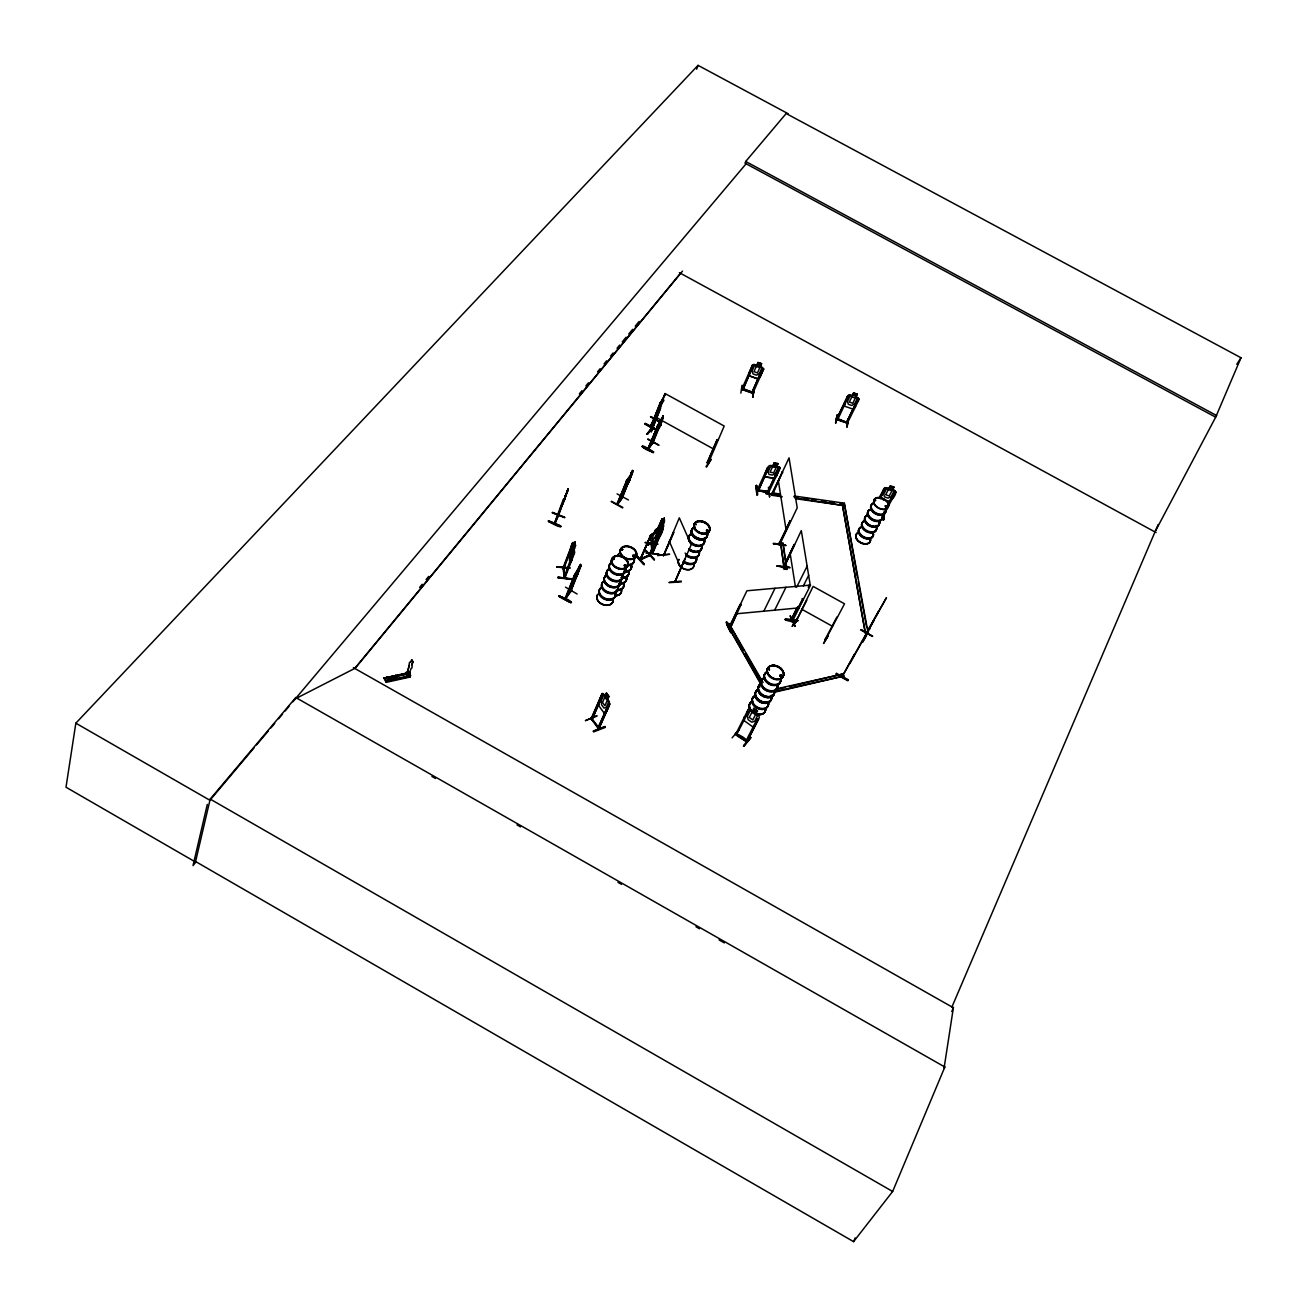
<?xml version="1.0" encoding="UTF-8"?>
<svg xmlns="http://www.w3.org/2000/svg" width="1307" height="1307" viewBox="0 0 1307 1307"><rect width="100%" height="100%" fill="white"/><g stroke="black" fill="none" stroke-linecap="round" stroke-linejoin="round"><path stroke-width="1.5" d="M570.538 590.601C572.254 592.202 570.685 588.836 570.881 590.78L580.047 567.271L579.834 568.316M570.277 591.614L580.569 564.444L575.129 573.838L565.327 599.227L571.665 590.258M564.983 598.786L565.915 597.234M571.257 578.691C530.168 574.508 598.982 582.121 558.154 577.923L558.154 577.972M791.699 620.073L798.446 606.66M558.252 577.04L571.29 579.181M791.666 619.338L792.075 618.489M797.907 620.531C772.225 615.711 791.96 624.272 797.907 620.466M783.677 567.924L782.958 567.075L794.509 544.578L783.661 568.12L801.305 530.609L810.013 583.739L808.249 587.251M785.523 545.362C748.617 540.069 810.748 549.593 773.646 543.255M778.972 543.598L790.359 520.954L779.25 544.464L779.642 543.679M779.364 542.781L779.724 544.513L797.221 507.835L789.052 457.875L771.538 495.222L782.223 496.791M781.651 676.422L781.21 676.667M781.7 676.993C783.596 676.029 779.625 673.677 780.442 675.964M779.871 675.278L779.724 676.127M779.789 675.507L779.887 676.405M771.506 494.536L772.192 495.402L782.517 471.892L771.555 494.503M780.54 495.81L772.486 494.667L772.323 493.654M756.639 365.241L752.424 365.045L741.706 389.437L752.783 393.342L763.713 368.852L760.38 376.514L757.88 378.867L749.107 375.828L749.156 372.626M749.238 375.762L749.303 372.577M768.157 669.315L769.202 669.413M769.513 669.168L768.745 668.645L769.12 669.69M769.317 669.2L768.108 669.004M768.647 492.494L780.05 468.037L776.717 475.683L774.087 478.264L764.889 476.875L764.938 473.804L768.516 466.289L770.117 465.406L779.299 466.909L780.214 468.118L779.201 466.991M765.02 476.794L765.069 473.804M386.088 681.813L384.291 677.876L386.169 682.352L410.333 676.977L408.781 673.955L409.646 672.076C411.46 675.458 404.647 670.997 410.169 675.964L389.47 680.718M408.928 673.089C411.297 670.899 408.552 678.023 410.218 673.219M744.173 720.614L744.287 716.939L744.222 720.68L752.881 726.953L755.462 725.026M593.264 731.397L604.847 726.855M593.59 731.904L605.174 727.427M408.307 673.187L384.552 678.97M646.148 552.714C668.171 555.769 658.287 553.678 646.164 553.155M408.519 673.644L409.777 672.599M410.006 672.778L408.862 673.464M408.388 675.588L411.117 668.416A3.251 1.258 77.9 0 0 411.868 664.757L412.832 661.881M707.299 531.345L707.43 529.858M708.427 530.805L707.675 531.704M571.665 560.36C567.222 568.365 570.391 542.617 573.12 542.47L574.672 552.649L564.869 578.053C563.252 566.045 563.431 567.842 563.562 567.777M564.281 576.975L565.163 576.126L564.167 577.073L564.983 577.955L563.48 568.267M707.136 531.263L706.499 530.168L707.512 529.825M696.402 524.352L695.193 523.911M659.643 407.229L659.708 406.036M844.469 402.883L844.289 406.101L852.965 409.107L855.562 406.722M844.42 406.036L844.6 402.899M657.503 412.865C655.085 413.502 668.972 386.97 664.234 395.662M746.003 740.35L747.147 741.167L746.526 740.203M745.791 741.379C749.532 737.491 719.079 726.12 746.983 741.706L746.117 741.02M653.059 552.469L653.01 551.636M737.442 733.799L736.184 732.9L735.89 733.701M880.722 495.516L880.493 498.653L880.575 495.582M634.418 556.7L633.552 556.423M634.548 557.125L634.696 555.818M635.088 556.602L634.075 556.815M653.059 551.783C650.608 554.74 655.346 545.313 651.589 544.104M737.034 734.599L736.887 733.995M625.726 566.764L625.955 565.081M657.258 538.468L654.97 541.801L647.39 545.182L647.586 542.781M647.52 545.052L647.7 542.715M624.746 564.869L624.746 566.535L626.527 566.045M624.158 565.261L624.55 566.192M624.534 565.163L624.501 565.653A8.741 6.241 21.9 0 1 622.802 573.969A8.741 6.241 21.9 0 1 611.431 571.355A8.741 6.241 21.9 0 1 611.17 562.565M409.091 673.824L408.323 672.827M408.536 672.974L384.389 678.856L408.683 673.17L383.997 678.055L406.297 673.089M622.116 549.839L621.642 549.087M621.331 549.381L622.524 549.218L622.279 550.182M606.481 693.282L605.255 696.157L603.556 695.373L601.269 700.732L601.563 704.783L603.932 708.051L606.187 707.528L608.49 702.169L607.624 699.441L609.879 704.016L606.562 711.711L604.422 713.508L598.459 705.274L598.802 701.222M598.688 705.208L599.031 701.287L602.282 693.625L605.076 695.994M612.738 559.053L614.192 559.249M613.718 559.576L613.865 558.628M613.555 559.559L613.604 558.628M791.65 619.24L791.487 618.325M792.009 618.489L791.094 619.926L792.565 620.27M660.329 408.781L660.59 405.448L659.823 407.996M784.069 567.189C760.037 563.546 803.887 569.182 785.442 567.287M779.037 543.598L780.083 543.581M771.882 493.785L779.936 494.716M791.356 620.302L791.192 621.658L797.776 607.771M893.857 493.311L894.919 493.67L893.857 493.311L888.515 503.522M892.599 489.749L894.037 486.988L890.198 485.665L888.825 488.655L886.424 488.932L883.761 494.062L884.545 496.921L888.107 498.13L891.162 496.595L893.841 491.465L892.403 489.88L893.857 487.037M884.725 511.723L883.499 520.121L883.728 514.778M884.316 511.07L882.862 519.892M884.692 511.658L883.516 520.072M888.744 488.524L884.398 488.197L880.706 495.614M558.628 515.644L557.779 516.2L558.383 514.452L554.25 523.797L563.366 499.225M884.529 490.125L883.516 489.472L884.529 490.125L880.117 498.653M879.105 498L884.414 488.115L886.146 487.544M554.201 523.552L555.001 521.983M567.99 490.076L554.674 523.96L555.344 522.408M788.235 113.774L698.052 65.35L75.839 723.179L66.004 787.222L195.462 862.016L210.198 799.083L295.774 697.53L944.847 1067.018L892.648 1191.478L853.585 1241.65L195.593 861.525M825.42 638.829L825.42 639.924L826.187 638.764M1158.165 524.499L951.937 1006.945L953.375 1007.762L944.095 1068.015L944.847 1067.018M658.042 532.21C656.98 545.28 664.904 529.041 663.188 524.107L664.544 521.215L664.25 517.997L663.09 526.705L652.226 553.433L662.322 529.302M795.457 622.769L795.571 622.475M857.278 394.24L853.569 392.95L857.278 394.24L855.758 397.148L857.163 398.717L854.664 403.896L851.739 405.464L848.292 404.271L847.508 401.412L849.991 396.233L852.295 395.956L853.651 393.08M857.212 400.579L858.225 400.939L857.212 400.579L846.332 422.586L847.573 423.011L836.627 419.188M846.887 427.013L848.21 419.302L847.165 426.588M852.213 395.825L853.569 392.95M847.018 426.981L848.488 418.861M652.422 551.701L651.997 552.534M848.227 397.197L847.214 396.838L848.227 397.197L837.575 419.857L836.774 418.354M847.279 423.239L859.173 399.288C857.653 396.527 851.461 393.864 848.129 395.596L836.447 419.531L847.214 396.838M847.916 422.471L846.724 421.785L847.475 422.896M651.18 543.81C653.794 542.846 650.282 544.529 651.768 544.66M848.031 395.449L849.697 394.861M837.852 419.269L836.513 419.122M836.97 415.332L835.679 423.158L837.199 414.973M835.549 423.043L837.232 414.973M828.099 635.61L823.573 643.387M411.868 664.757L412.816 662.241M866.508 633.111C867.815 631.15 865.708 635.022 866.476 633.209M761.801 370.175L762.896 370.273L761.801 370.175L751.835 392.639L753.093 393.064M562.713 503.375L562.925 502.427M742.278 388.767L753.224 392.492M754.106 388.914L752.832 397.197L754.172 388.98M752.832 397.197L753.91 389.388M757.88 378.867L749.123 375.746M757.848 362.48L761.622 363.705L757.848 362.48L756.704 365.47L754.417 365.764L752.129 371.041L753.028 373.949L756.524 375.158L759.383 373.557L761.671 368.28L760.2 366.679L761.458 363.754L760.38 366.63L763.696 368.933M752.669 367.006L751.688 366.385L752.669 367.006L742.964 389.862L741.755 389.159L742.376 388.342L752.342 392.247M752.522 365.11L754.074 364.359M740.857 393.129L742.017 385.222M207.307 804.377L193.028 865.593L196.115 861.819M570.293 550.459L569.182 554.397M555.067 523.11L554.707 523.878L558.939 514.778M576.256 577.416L571.698 583.804L572.286 581.631M662.616 400.677L662.371 401.38M669.282 582.269L681.274 581.125M295.774 697.53L295.464 698.739L354.752 668.432L680.49 273.294M412.653 661.914L411.721 659.757L410.61 662.273A3.251 1.258 77.9 0 0 409.336 664.92L407.147 673.105L408.568 675.539M407.327 673.072L409.336 664.92M624.534 486.923C621.495 495.402 634.271 471.533 628.144 483.492M658.875 526.427L657.797 530.381L662.257 518.699L659.022 526.443M657.878 409.532L657.274 411.705L657.944 409.45M654.513 434.218C671.553 408.388 650.543 442.665 655.183 431.963M654.627 434.283L655.117 432.062M655.166 417.341L658.107 413.355L655.166 417.341L658.989 407.506M655.281 417.407L655.787 415.185M388.342 677.173L390.27 680.702M390.809 676.618L392.737 680.146M392.982 676.144L394.926 679.673M567.303 491.269L557.779 516.2M408.715 671.7L405.938 673.285L407.817 676.993C407.18 675.147 411.738 674.134 410.251 676.454L385.745 681.535M406.265 672.239L407.735 676.503L407.996 675.67M410.169 675.964L410.431 675.131M561.258 506.119C557.109 517.588 569.656 487.005 563.758 501.757M396.331 677.581L394.861 678.104M887.061 506.822L886.832 505.891M885.1 506.103L886.489 505.711M885.296 505.858L886.473 507.247M875.331 500.94L875.037 499.928L875.821 500.385M696.68 69.189L698.052 65.35M653.01 443.253L653.239 441.505L648.354 449.396M648.141 449.477L659.169 422.553L647.717 449.216L653.255 441.586M648.141 448.35L652.748 442.436M648.729 448.905L648.615 447.729M565.604 495.533L563.644 501.185L566.813 492.919M651.36 426.294L651.131 425.151M651.409 426.327C648.321 425.004 658.516 418.093 655.379 419.825M660.983 401.755L650.837 426.866L656.359 419.384M548.466 520.84C557.958 528.436 570.849 529.172 548.466 520.856L560.785 525.953M632.866 471.925L621.969 497.51M623.178 496.448L617.459 504.469L627.589 479.179L617.558 504.339M650.837 425.657L655.281 420.07M552.306 512.818L564.787 517.409L552.534 512.311M617.051 504.061L622.785 497.052M617.329 503.179C617.476 506.953 628.602 487.413 617.607 503.424M554.822 523.813L555.491 522.245M564.951 496.921L568.218 488.72L558.203 516.379M568.267 488.981L567.467 491.53M780.132 675.752L780.426 676.405M556.782 567.173L570.048 567.859L556.929 566.65M768.255 669.217L769.268 669.805L769.12 668.759M563.693 568.921L572.662 545.215L572.09 544.251L562.99 567.941L564.412 577.906L573.773 553.449M563.807 568.725L563.987 567.009M569.64 556.733L575.26 541.866L571.42 549.806L571.192 556.978L572.319 556.341M760.037 686.714L759.187 686.763M575.407 545.166L575.031 546.146L575.113 541.866M570.081 559.886L575.733 545.248M564.232 577.073L574.606 548.205M564.428 578.021L565.212 576.289M570.767 602.805L558.841 596.253C579.671 608.899 571.077 598.786 558.841 596.27M598.802 727.068L599.063 728.8M564.951 598.851L574.623 574.623M565.506 599.08L575.309 573.855L580.831 565.702L578.544 568.235M598.59 728.048L598.818 727.166M598.361 727.444L598.753 729.208L609.765 703.934M573.12 581.827L580.096 565.637M579.328 567.565L580.569 564.444M570.62 591.924L580.978 565.719L576.142 577.384L571.567 583.723M745.709 161.464L745.023 163.179L1215.673 417.178L1240.996 357.759L786.177 113.529L745.709 161.464L1216.686 415.61M617.084 493.883L628.438 499.96M645.201 423.762C678.431 442.452 622.41 411.558 656.261 429.284M661.489 422.602L650.608 416.557L661.489 422.635M626.282 480.747L627.18 480.306L617.002 504.028M617.378 503.522L626.788 480.094M632.523 470.553L631.591 473.363M621.903 497.477L632.114 473.788L631.216 474.229M630.938 472.856L632.751 470.438L622.475 497.804M647.668 433.94L652.781 427.095L647.422 434.3M659.725 403.308L660.574 402.915L650.445 426.67L655.493 419.988M651.229 426.049L660.182 402.703M629.86 479.865L632.637 471.745L627.54 479.228M708.231 463.332L724.192 426.049L665.018 393.505L650.151 431.326C649.35 429.513 653.157 431.686 650.772 430.101M661.015 404.288L658.826 407.474L663.139 400.122L661.767 402.425M655.575 420.772L656.506 417.015M659.953 408.487L662.077 403.128M660.313 408.438L659.316 407.898L660.492 408.209L651.36 431.555L650.085 431.179L651.245 431.49M651.18 431.784L660.492 408.209M560.589 526.492L548.254 521.395L560.638 526.362M622.818 507.475L611.496 501.267M647.749 449.265L657.96 425.478L657.094 425.902M652.389 442.91L663.221 415.838L657.029 429.774L660.411 424.22M662.78 416.949L660.476 421.066L663.352 415.904M661.963 418.926L663.139 416.018M652.405 443.122L661.75 419.776C663.678 418.273 657.127 425.249 657.944 427.454L659.545 425.347M659.283 422.684L663.303 417.358L652.781 443.334M660.394 425.347L663.172 417.292M653.631 451.912C641.443 449.918 635.725 439.724 653.598 451.977M658.842 444.984L647.994 439.038M561.209 506.234L560.687 508.325L565.441 497.019M568.349 488.785L566.879 492.429M644.09 564.297C617.737 534.073 661.571 584.376 635.431 555.508M645.135 542.797L657.764 544.284L645.299 542.291M649.824 555.638L640.152 560.017L650.527 536.017L639.858 559.706L650.282 554.854L649.007 556.063L649.922 555.687M655.689 529.662L658.94 528.224L655.689 529.662L654.546 532.619L650.723 534.939L640.152 560.017L641.247 559.625L640.495 559.184M640.446 560.017L650.821 534.922M641.427 558.824L641.133 559.625M654.415 559.674L645.936 550.476M657.209 529.433L661.391 520.562L656.522 536.916L650.935 541.278L650.282 539.693L655.673 529.613M652.111 542.895L651.327 544.692L652.814 541.016M657.307 530.315L662.257 518.846M651.768 544.758L653.255 541.082M658.94 528.224L657.633 531.034M664.25 517.997L662.861 521.085L662.665 518.797L663.564 526.394M649.138 556.096L659.283 532.129L648.909 556.129L654.66 541.441M649.808 555.785L660.509 530.724L657.486 531.181M585.503 720.696L596.727 715.681M657.748 555.246L669.674 554.266L657.584 555.573M591.074 718.703L601.432 695.389L602.135 696.353L591.957 719.732L591.467 717.723M591.957 719.732L602.135 696.353M592.349 719.585L591.859 717.576M673.628 532.129L663.45 555.785L679.313 517.833L691.191 544.774L674.771 582.121L675.409 580.716M673.824 532.57L663.531 555.753M605.125 696.206L606.432 693.069L608.997 696.582L607.51 699.49M853.585 1241.65L855.186 1237.909M951.774 1011.504L953.44 1007.615L952.002 1006.798M566.797 492.625L568.218 488.72M707.381 462.057C709.244 460.407 708.998 464.802 707.12 462.662L717.086 439.724L718.262 440.018L717.086 439.724M707.316 462.809L717.265 439.479M705.976 466.697L711.122 459.312M749.287 372.658L752.554 365.029M752.718 366.744L742.801 389.47M591.205 718.801L598.671 729.094L609.046 705.878L608.327 704.914L597.903 728.015M608.327 704.914L598.312 727.868M792.287 621.528L810.569 585.095L746.901 590.78L729.29 627.589L730.564 627.54L741.134 604.389L740.056 604.488L729.126 627.229L730.874 632.686C722.428 618.031 727.983 618.652 731.544 632.604M792.696 620.711L791.438 620.76M751.786 392.95L761.85 369.914M792.156 621.086L791.078 621.135M675.033 581.55L685.162 558.546L674.853 582.105M707.92 531.132L706.646 530.266L707.446 531.116M695.095 524.009L695.977 524.908M756.573 485.485L755.691 485.845L756.965 494.994C758.844 489.275 754.449 476.581 757.733 494.65M768.581 467.792L758.272 490.926L768.581 467.792L767.503 467.612L757.014 490.664L769.219 491.301M758.093 490.926L758.403 489.602M772.813 465.913L774.103 462.988L778.057 463.691L774.103 462.988M774.201 463.103L772.911 466.027L770.509 466.681L768.091 471.958L769.006 474.506L772.666 475.045L775.672 473.101L778.106 467.841L776.587 466.599L778.041 463.577M769.513 496.856L768.859 487.821M777.649 495.255L766.033 493.164M778.155 469.246L779.282 469.719L778.155 469.246L767.519 491.922L768.826 492.118M778.188 469.556L767.748 491.906M758.599 490.272C752.75 487.625 768.908 494.994 769.088 491.285M730.858 626.69C728.702 626.347 731.512 626.363 729.584 627.67M731.005 626.641L729.551 627.621M578.053 573.642L576.142 577.384M618.815 585.013L618.832 584.18M632.784 555.475L633.258 556.962L634.941 556.684M633.127 555.426L633.16 556.406M625.432 566.585L624.926 564.787L624.632 565.98M625.04 565.13L625.563 566.388M763.076 682.466L729.028 623.619L726.823 624.076L760.494 683.659M729.028 623.619L743.716 650.282M736.789 613.506L730.613 627.458M621.462 549.577L622.573 549.414M789.934 520.889L779.25 544.464L779.086 543.5M780.638 542.862L784.282 569.264L786.977 568.872L782.991 543.189L780.638 542.862L784.282 569.264M782.991 543.189L785.409 561.667M855.775 397.067L857.114 394.289M857.245 400.318L846.43 422.929M644.939 424.138L655.804 430.085M645.348 423.386L656.228 429.333M611.251 501.61L622.54 507.884M657.535 412.555L657.993 412.015M642.472 446.275L653.386 452.434M783.236 568.071L794.084 544.513M763.811 611.202L775.018 588.281M653.157 452.761L642.178 446.7M774.659 610.173L785.948 587.3M796.633 587.202L807.138 566.143M857.474 577.563L844.289 503.179L794.264 496.023M803.364 585.895L808.657 575.374M844.273 505.646L794.558 497.804M795.293 626.265L790.131 615.711L794.787 626.282M796.96 607.494L791.503 619.077M798.022 606.611L791.241 620.057L791.078 619.126M732.1 737.834L739.125 729.731M802.498 599.096L791.209 621.593L803.38 598.639L802.335 598.737L803.38 598.639M792.385 620.253L792.205 621.446M748.176 709.57L735.694 734.24L746.852 742.066L758.485 719.307L757.194 718.85L758.485 719.307M748.29 712.07L747 711.612L748.29 712.07L736.511 734.763M792.548 626.135L797.123 618.554M795.8 621.936L794.738 622.818M806.778 600.305L795.195 623.047L813.117 586.402L844.534 603.818L825.681 639.466M752.342 711.4L753.763 708.329L757.537 711.008L755.854 713.9M577.939 572.727L574.247 578.919L577.645 570.162M746.248 740.072L745.758 741.412L757.439 718.572M750.79 737.573L744.075 746.379L743.732 745.562M746.673 741.984L759.367 717.478L758.681 715.632L749.826 709.489L748.078 709.44L749.908 709.407M629.876 478.738L626.347 484.505L632.751 470.438M880.15 498.359L884.578 489.831M887.665 504.943L893.906 493.017M895.769 492.02L883.369 515.889L883.908 514.762L882.879 514.305M865.185 637.506L864.907 636.427L864.286 639.172L864.009 638.094M866.982 632.849L869.4 628.422L866.606 633.503L868.534 631.477M864.286 639.172L865.561 636.803M867.26 633.862L865.071 636.248M824.995 639.629L836.905 617.018M823.59 643.436L828.328 635.888M771.849 493.605L771.636 495.304M772.519 494.552L772.257 492.87L780.263 494.03M1154.98 531.949L1215.673 417.178M563.105 567.744L563.252 568.872L573.12 542.47M836.578 673.334L836.072 674.265L847.835 680.751L848.341 679.82L836.529 673.432M861.035 630.072L872.521 636.395L861.28 629.615M789.183 686.632L842.688 674.02L843.897 676.029L774.626 692.22M865.365 633.209L842.362 504.633L865.365 633.209L868.109 632.833L844.289 503.179M854.549 653.941L842.002 676.928L886.473 597.658L866.051 633.781M660.95 401.788L662.943 398.472M866.084 634.009L878.598 611.104M836.3 673.857L848.112 680.212L841.332 676.634M866.427 633.715L865.12 637.62L867.636 633.209M862.734 641.917L864.728 638.339L862.734 641.917L862.44 640.936M849.762 663.678L874.236 620.057M867.08 634.091L866.067 634.352M870.037 628.781L869.041 629.043M865.724 636.607L865.43 635.627M659.708 406.314L660.917 404.239M652.128 552.453L653.043 552.534M797.335 618.08L792.042 626.38M640.953 559.216L640.201 558.808L649.089 555.491M1236.781 364.294L1240.996 357.759M570.424 562.337L571.665 560.491M657.078 538.402L654.84 541.637L647.39 545.182M707.12 462.662L708.508 463.07M706.597 467.007L710.992 459.639M575.145 576.599L576.959 574.083M580.7 564.51L578.625 567.14M577.269 571.126L579.083 568.61M564.967 598.9L570.685 590.927M570.456 591.091L565.653 598.377L565.784 597.315M565.49 587.153L577.106 593.999M636.084 554.871L644.286 563.921M663.711 399.109L662.175 401.396M662.469 402.164L663.629 400.563M662.584 402.229L663.744 400.628M646.883 434.104L652.618 427.585M646.965 434.071L652.095 427.226M628.961 479.947L627.262 482.185L631.101 474.523M648.468 448.628L653.026 442.73M632.147 471.517L630.677 473.935L631.771 472.481M661.358 419.269L662.388 417.913M660.558 404.925L662.143 402.866M657.356 411.558L660.28 407.751M664.315 395.776L665.345 394.453L663.94 396.74M394.42 676.765L394.224 677.745M355.504 667.844L682.499 271.104M419.629 587.398L422.226 584.262M426.115 579.54L428.712 576.387M579.377 393.864L581.974 390.711M585.863 385.99L588.46 382.837M597.56 371.825L600.158 368.672M604.046 363.967L606.644 360.814M610.549 356.092L613.146 352.939M617.035 348.217L619.632 345.081M622.23 341.928L626.135 337.206M628.732 334.069L632.621 329.348M635.218 326.195L639.123 321.473M253.983 747.963L209.921 800.276L75.839 723.179M256.58 744.892L268.245 731.054M270.843 727.966L274.731 723.359M278.62 718.736L282.508 714.128M285.089 711.041L288.978 706.433M292.866 701.81L746.117 163.767M769.398 669.723L769.317 668.89M743.438 745.938L750.724 737.475M757.456 711.09L753.763 708.329M737.083 734.305L746.134 740.317M756.034 713.9L757.341 716.073L754.678 721.284L751.656 722.167L748.159 719.683L747.408 716.122L750.055 710.91L752.342 711.122M886.816 506.315L886.179 507.018M885.542 506.413L886.701 505.76M885.591 506.136L886.505 506.07M659.708 530.103L650.723 534.939M625.906 566.274L626.086 565.228M565.996 598.312L565.817 597.479M621.658 549.822L622.736 549.561M768.026 491.122L769.022 491.677M852.916 408.977L855.448 406.657M756.965 494.977L756.214 485.861M604.389 713.328L606.481 711.58M639.973 559.657L649.987 554.446M752.832 726.806L755.413 724.83M394.616 676.618L394.142 677.532M585.471 720.516L597.005 716.073M660.836 532.08L659.692 532.766L659.365 529.76L662.42 520.464L663.008 521.101M772.731 694.752L771.882 694.948M780.638 675.147L780.181 676.095M781.684 676.503L780.41 676.356M626.02 565.964L625.024 565.996M633.176 555.508L633.062 556.243M621.495 549.152L622.491 549.544M650.821 536.327L649.644 536.409M847.769 422.455L846.691 422.096M752.309 391.855L752.963 393.031L742 389.208M593.394 731.005L604.945 726.431M592.202 719.144L598.557 727.28M609.503 701.875L603.426 693.723L602.086 693.511L591.581 718.523L599.178 728.898M608.997 696.582L606.432 693.069M394.551 676.781L396.282 677.532M731.74 632.147L730.907 632.637L726.3 622.246M780.018 676.274L781.7 676.83M774.986 691.517L843.897 676.029M775.77 689.018L842.688 674.02M777.371 689.279L785.246 687.515M383.997 678.023L408.666 673.334M406.951 674.396L384.356 678.741M408.143 675.964L410.578 675.425M406.412 672.533L408.846 671.994M411.493 660.068L412.44 660.296M625.056 564.934L625.073 565.931M885.934 506.593L886.963 506.757M633.094 555.23L634.663 555.589M651.409 430.885L650.429 430.395M394.796 676.699L395.874 676.928M654.006 559.837L645.854 550.819M741.298 604.749L740.056 604.488M735.939 613.833L799.067 607.869M669.086 582.661L681.192 581.893M737.017 733.995L735.939 733.178L735.727 734.191M757.21 490.337L758.027 490.419M769.022 491.628L768.81 492.494L757.259 490.746M780.442 674.918L781.325 675.311M780.344 675.997L781.553 675.752M633.552 555.573L634.565 556.129M886.375 507.067L887.29 506.332M886.44 507.41L887.388 506.773L886.603 505.907M556.798 567.009L569.868 568.137M572.662 545.215L572.09 544.251M785.262 619.436L797.744 620.874L785.311 619.518M865.74 632.539L868.109 632.833M777.208 566.078L789.248 567.254M783.514 567.483L783.448 566.176L783.628 567.254M773.417 543.712L785.54 545.231M784.608 568.561L786.977 568.872M664.152 554.446L663.891 555.312M790.082 521.754L790.359 520.954M652.03 542.928L651.115 543.794L652.16 553.302M650.478 542.977L657.715 543.924M663.155 528.387L652.667 553.498L651.458 542.96M777.861 494.798L765.82 493.621M765.82 493.442L777.698 495.075M661.489 521.444L660.95 520.496M782.664 472.726L782.109 471.827M793.937 496.725L797.94 497.297M803.936 498.163L807.938 498.735M811.941 499.307L815.944 499.878M821.94 500.728L825.942 501.3M829.945 501.872L833.948 502.443M839.944 503.309L843.946 503.881M796.224 498.784L842.263 505.352M758.55 489.962L768.189 491.497M764.889 476.875L774.071 478.166L776.701 475.585L774.087 478.264M768.63 468.102L767.503 467.612M707.92 461.632L708.59 462.498L707.675 461.992M837.003 418.387L846.56 422.275L836.741 418.665M633.928 556.782L632.67 555.916M707.103 531.295L708.329 531.23L707.642 530.119M707.397 531.541L706.335 530.952M591.516 718.409L591.989 717.608M410.088 676.487L409.892 675.882M410.267 676.438L385.516 681.061L409.695 675.735M882.258 499.16L889.283 501.561M882.16 499.225L889.315 501.774C892.763 499.405 900 490.566 892.42 489.798M886.146 487.74L894.968 490.762L895.752 492.118M836.562 419.547L847.41 423.239M754.074 364.555L762.716 367.545M565.947 494.536L565.065 496.448M552.371 512.622L564.64 517.703M634.058 555.263L635.039 556.079M563.497 567.99L563.971 567.156M769.66 496.791L768.418 487.25M679.379 272.689L1156.107 532.57M707.397 462.482L708.296 462.923M861.117 629.909L872.619 636.215M655.673 417.096L714.194 449.347M650.478 416.884L661.293 422.847M647.782 439.283L658.728 445.328M801.583 609.16L832.624 626.396M353.38 667.648L953.375 1007.762M431.914 776.423L435.46 778.449M516.984 824.864L520.529 826.874M617.999 882.372L621.544 884.382M695.977 926.761L699.523 928.771M719.03 939.88L724.339 942.902M210.198 799.083L892.648 1191.478M409.663 673.121L409.434 672.125M394.42 677.794L395.874 678.268L396.119 676.944M633.421 556.243L633.045 555.769A8.561 6.094 22 0 1 634.009 557.403M645.887 550.459L654.431 559.706M750.675 737.998L743.585 745.872M601.024 695.536L601.726 696.5M607.935 705.061L608.637 706.025M842.312 674.706L843.521 676.716M858.225 398.014L859.009 399.37M745.709 653.745L760.723 679.705M726.823 624.076L760.854 682.957M730.891 626.87L729.796 626.756M729.077 627.376L731.397 632.572M669.315 541.31L680.963 568.153M412.408 660.705L412.604 661.522M858.209 581.566L866.639 627.523M790.147 553.482L795.44 586.974M778.351 480.845L786.226 530.74M786.03 565.621L786.651 569.574M573.74 546.016L574.181 549.169M571.649 551.489L572.09 554.642M704.244 541.196A8.316 5.8 23.7 0 1 693.968 545.444A8.316 5.8 23.7 0 1 690.194 535.02M704.506 540.853A8.43 5.881 23.7 0 1 694.099 545.15A8.43 5.881 23.7 0 1 690.276 534.579M701.5 544.709A8.299 5.8 23.7 0 1 698.657 551.178A8.299 5.8 23.7 0 1 688.969 548.924M702.006 546.195A8.267 5.783 23.7 0 1 697.824 551.26A8.267 5.783 23.7 0 1 689.05 548.76M701.402 544.937A8.299 5.8 23.7 0 1 698.559 551.407A8.299 5.8 23.7 0 1 688.871 549.136M707.365 534.4A8.446 5.881 23.7 0 1 696.941 538.696A8.446 5.881 23.7 0 1 693.086 528.11M704.718 540.134A8.316 5.8 23.7 0 1 694.442 544.365A8.316 5.8 23.7 0 1 690.668 533.942M693.02 528.567A8.316 5.783 23.7 0 0 693.086 536.36A8.332 5.8 23.7 0 0 703.199 539.758A8.332 5.8 23.7 0 0 706.613 533.125A8.316 5.783 23.7 0 1 703.182 539.742A8.316 5.783 23.7 0 1 693.086 536.36A8.332 5.8 23.7 0 1 693.02 528.567M704.653 540.51A8.43 5.881 23.7 0 1 694.246 544.823A8.43 5.881 23.7 0 1 690.423 534.236M707.512 534.073A8.446 5.881 23.7 0 1 697.088 538.37A8.446 5.881 23.7 0 1 693.233 527.783M696.19 559.331A8.234 5.8 23.7 0 1 692.007 564.412A8.234 5.8 23.7 0 1 683.283 561.945M696.01 557.337A8.348 5.881 23.7 0 1 693.118 563.889A8.348 5.881 23.7 0 1 683.365 561.618M693.87 564.608A8.234 5.816 23.6 0 1 684.672 569.297A8.234 5.816 23.6 0 1 678.872 559.592M693.968 564.379A8.234 5.816 23.6 0 1 689.786 569.476A8.234 5.816 23.6 0 1 681.045 567.009M679.656 565.555A8.234 5.816 23.6 0 1 678.954 559.38M701.124 545.525A8.267 5.783 23.7 0 1 698.281 551.979A8.267 5.783 23.7 0 1 688.626 549.708M701.304 545.182A8.299 5.8 23.7 0 1 698.444 551.652A8.299 5.8 23.7 0 1 688.756 549.397M699.278 552.649A8.381 5.881 23.7 0 1 695.03 557.795A8.381 5.881 23.7 0 1 686.142 555.279M696.206 556.651A8.234 5.8 23.7 0 1 694.164 562.778A8.234 5.8 23.7 0 1 685.489 562.075M699 553.008A8.267 5.8 23.7 0 1 694.818 558.073A8.267 5.8 23.7 0 1 686.044 555.589M696.141 557.011A8.348 5.881 23.7 0 1 693.265 563.562A8.348 5.881 23.7 0 1 683.512 561.291M699.425 552.322A8.381 5.881 23.7 0 1 695.177 557.468A8.381 5.881 23.7 0 1 686.289 554.952M699.474 551.946A8.267 5.8 23.7 0 1 694.327 557.141A8.267 5.8 23.7 0 1 685.113 553.073M622.835 576.273A8.577 6.159 21.9 0 1 611.905 580.798A8.577 6.159 21.9 0 1 608.327 569.901M622.655 574.181A8.708 6.241 21.9 0 1 618.766 581.256A8.708 6.241 21.9 0 1 608.163 577.727A8.708 6.241 21.9 0 1 608.392 569.46M620.172 580.014A8.577 6.176 21.8 0 1 616.332 586.99A8.577 6.176 21.8 0 1 605.876 583.526A8.577 6.176 21.8 0 1 606.121 575.358M620.27 579.785A8.577 6.176 21.8 0 1 616.43 586.778A8.577 6.176 21.8 0 1 605.974 583.298A8.577 6.176 21.8 0 1 606.219 575.129M620.286 579.638A8.528 6.143 21.8 0 1 616.463 586.582A8.528 6.143 21.8 0 1 606.072 583.134A8.528 6.143 21.8 0 1 606.317 574.998M625.35 567.646A8.741 6.241 21.9 0 1 621.446 574.721A8.741 6.241 21.9 0 1 610.81 571.175A8.741 6.241 21.9 0 1 611.039 562.892M623.276 575.194A8.594 6.159 21.9 0 1 612.346 579.704A8.594 6.159 21.9 0 1 608.768 568.806M625.514 569.754A8.61 6.159 21.9 0 1 614.568 574.263A8.61 6.159 21.9 0 1 610.973 563.35M622.802 573.855A8.708 6.241 21.9 0 1 618.914 580.912A8.708 6.241 21.9 0 1 608.294 577.4A8.708 6.241 21.9 0 1 608.539 569.117M625.971 568.643A8.61 6.159 21.9 0 1 615.009 573.169A8.61 6.159 21.9 0 1 611.415 562.255M624.566 565.278A8.61 6.159 21.9 0 1 625.53 566.944M614.845 592.97A8.512 6.159 21.8 0 1 607.592 600.109A8.512 6.159 21.8 0 1 598.998 590.976M599.701 589.522A8.512 6.159 21.8 0 1 600.91 588.346M615.107 592.577A8.626 6.241 21.8 0 1 611.219 599.652A8.626 6.241 21.8 0 1 600.697 596.172A8.626 6.241 21.8 0 1 600.975 587.905M613.212 599.652A8.463 6.143 21.8 0 1 602.396 604.21A8.463 6.143 21.8 0 1 598.9 593.362M620.335 582.318A8.545 6.143 21.8 0 1 609.454 586.843A8.545 6.143 21.8 0 1 605.909 575.962M620.073 580.259A8.577 6.176 21.8 0 1 616.234 587.251A8.577 6.176 21.8 0 1 605.778 583.788A8.577 6.176 21.8 0 1 606.023 575.603M617.737 586.173A8.659 6.241 21.8 0 1 613.849 593.231A8.659 6.241 21.8 0 1 603.295 589.751A8.659 6.241 21.8 0 1 603.556 581.468M615.287 591.891A8.512 6.159 21.8 0 1 606.954 598.851A8.512 6.159 21.8 0 1 600.142 588.444M617.476 586.549A8.528 6.159 21.8 0 1 610.206 593.688A8.528 6.159 21.8 0 1 601.596 584.539M602.298 583.085A8.528 6.159 21.8 0 1 603.491 581.925M615.238 592.251A8.626 6.241 21.8 0 1 611.366 599.325A8.626 6.241 21.8 0 1 600.828 595.845A8.626 6.241 21.8 0 1 601.106 587.578M617.884 585.83A8.659 6.241 21.8 0 1 613.996 592.904A8.659 6.241 21.8 0 1 603.442 589.408A8.659 6.241 21.8 0 1 603.687 581.141M617.917 585.471A8.545 6.159 21.8 0 1 609.568 592.414A8.545 6.159 21.8 0 1 602.723 582.007M777.224 685.848A8.708 6.372 27.3 0 1 771.391 691.844A8.708 6.372 27.3 0 1 761.622 686.371A8.708 6.372 27.3 0 1 764.072 678.513M777.518 685.505A8.839 6.453 27.3 0 1 771.62 691.583A8.839 6.453 27.3 0 1 761.703 686.028A8.839 6.453 27.3 0 1 764.187 678.055M761.605 683.414A8.675 6.355 27.3 0 0 761.409 693.984A8.659 6.339 27.3 0 0 774.071 694.017A8.675 6.355 27.3 0 1 761.409 693.984A8.659 6.339 27.3 0 1 761.622 683.43A8.708 6.372 27.3 0 0 759.057 691.419A8.708 6.372 27.3 0 0 768.826 696.876A8.708 6.372 27.3 0 0 774.643 690.88M780.736 680.996A8.855 6.453 27.3 0 1 769.088 683.822A8.855 6.453 27.3 0 1 765.804 672.648M777.763 684.803A8.724 6.372 27.3 0 1 771.931 690.799A8.724 6.372 27.3 0 1 762.144 685.325A8.724 6.372 27.3 0 1 764.611 677.451M780.442 679.575A8.741 6.372 27.3 0 1 774.626 685.571A8.741 6.372 27.3 0 1 764.807 680.081A8.741 6.372 27.3 0 1 767.258 672.206M777.681 685.178A8.839 6.453 27.3 0 1 771.784 691.256A8.839 6.453 27.3 0 1 761.867 685.718A8.839 6.453 27.3 0 1 764.35 677.729M780.9 680.669A8.871 6.453 27.3 0 1 769.251 683.496A8.871 6.453 27.3 0 1 765.967 672.321M780.998 678.513A8.741 6.372 27.3 0 1 770.509 683.561A8.741 6.372 27.3 0 1 766.245 672.043M774.512 691.142A8.708 6.372 27.3 0 1 768.696 697.137A8.692 6.355 27.3 0 1 758.926 691.681A8.708 6.372 27.3 0 1 761.377 683.79A8.692 6.355 27.3 0 0 758.926 691.681A8.708 6.372 27.3 0 0 768.696 697.137A8.692 6.355 27.3 0 0 774.496 691.142A8.659 6.339 27.3 0 1 764.072 696.157A8.659 6.339 27.3 0 1 759.873 684.705M767.519 706.826A8.626 6.355 27.3 0 1 754.874 706.809A8.626 6.355 27.3 0 1 755.103 696.239M767.601 701.712A8.626 6.355 27.3 0 1 768.091 705.257M768.418 703.182A8.757 6.453 27.3 0 1 762.536 709.26A8.757 6.453 27.3 0 1 752.718 703.754A8.757 6.453 27.3 0 1 755.217 695.781M765.657 708.296A8.594 6.355 27.3 0 1 756.328 713.769M752.44 711.596A8.594 6.355 27.3 0 1 752.685 701.042M765.608 708.443A8.626 6.372 27.3 0 1 756.263 713.949M752.358 711.76A8.626 6.372 27.3 0 1 752.603 701.173M752.489 701.402A8.61 6.355 27.3 0 0 752.244 711.972A8.626 6.372 27.3 0 1 752.489 701.369M774.414 691.338A8.708 6.372 27.3 0 1 763.942 696.402A8.708 6.372 27.3 0 1 759.726 684.901M771.604 697.007A8.773 6.453 27.3 0 1 761.033 702.153A8.773 6.453 27.3 0 1 756.786 690.504M768.663 702.496A8.643 6.355 27.3 0 1 758.256 707.561A8.643 6.355 27.3 0 1 754.09 696.092M768.581 702.856A8.757 6.453 27.3 0 1 762.7 708.949A8.757 6.453 27.3 0 1 752.881 703.444A8.757 6.453 27.3 0 1 755.381 695.471M771.767 696.696A8.79 6.453 27.3 0 1 761.197 701.826A8.79 6.453 27.3 0 1 756.949 690.194M882.16 516.641A7.924 5.261 27.3 0 1 877.209 521.526A7.924 5.261 27.3 0 1 868.273 516.624A7.924 5.261 27.3 0 1 870.152 510.04M882.454 516.298A8.038 5.326 27.3 0 1 877.438 521.248A8.038 5.326 27.3 0 1 868.371 516.281A8.038 5.326 27.3 0 1 870.282 509.599M879.431 521.869A7.924 5.277 27.3 0 1 874.481 526.77A7.924 5.277 27.3 0 1 865.561 521.869A7.924 5.277 27.3 0 1 867.44 515.268M879.627 521.46A7.891 5.244 27.3 0 1 874.693 526.345A7.891 5.244 27.3 0 1 865.789 521.46A7.891 5.244 27.3 0 1 867.668 514.876M879.578 521.607A7.924 5.277 27.3 0 1 874.612 526.509A7.924 5.277 27.3 0 1 865.691 521.607A7.924 5.277 27.3 0 1 867.57 515.007M885.689 510.089A8.054 5.326 27.3 0 1 880.673 515.04A8.054 5.326 27.3 0 1 871.589 510.04A8.054 5.326 27.3 0 1 873.484 503.375M882.748 517.082A7.924 5.261 27.3 0 1 872.651 519.091A7.924 5.261 27.3 0 1 869.351 509.697M885.46 511.903A7.94 5.261 27.3 0 1 875.347 513.912A7.94 5.261 27.3 0 1 872.014 504.518M882.666 517.474A8.038 5.326 27.3 0 1 871.54 518.977A8.038 5.326 27.3 0 1 870.446 509.273M885.868 509.763A8.054 5.326 27.3 0 1 880.836 514.713A8.054 5.326 27.3 0 1 871.753 509.73A8.054 5.326 27.3 0 1 873.648 503.048M885.95 509.387A7.956 5.261 27.3 0 1 881 514.272A7.956 5.261 27.3 0 1 872.03 509.354A7.956 5.261 27.3 0 1 873.909 502.77M873.011 534.138A7.858 5.261 27.3 0 1 868.077 539.039A7.858 5.261 27.3 0 1 859.222 534.171A7.858 5.261 27.3 0 1 861.101 527.571M873.288 533.795A7.973 5.342 27.3 0 1 868.289 538.762A7.973 5.342 27.3 0 1 859.32 533.828A7.973 5.342 27.3 0 1 861.231 527.146M870.364 539.219A7.858 5.277 27.4 0 1 865.414 544.137A7.858 5.277 27.4 0 1 856.575 539.268A7.858 5.277 27.4 0 1 858.47 532.668M870.511 538.876A7.826 5.261 27.4 0 1 865.593 543.777A7.826 5.261 27.4 0 1 856.771 538.925A7.826 5.261 27.4 0 1 858.666 532.341M879.137 522.375A7.891 5.244 27.3 0 1 874.203 527.26A7.891 5.244 27.3 0 1 865.316 522.375A7.891 5.244 27.3 0 1 867.194 515.808M870.462 539.023A7.858 5.277 27.4 0 1 865.528 543.941A7.858 5.277 27.4 0 1 856.673 539.072A7.858 5.277 27.4 0 1 858.568 532.472M879.333 522.081A7.924 5.277 27.3 0 1 874.383 526.982A7.924 5.277 27.3 0 1 865.463 522.065A7.924 5.277 27.3 0 1 867.342 515.481M876.491 527.685A7.989 5.342 27.3 0 1 867.276 531.72A7.989 5.342 27.3 0 1 863.028 521.738M873.582 534.579A7.858 5.261 27.3 0 1 863.551 536.638A7.858 5.261 27.3 0 1 860.3 527.26M876.245 529.498A7.875 5.261 27.3 0 1 866.182 531.557A7.875 5.261 27.3 0 1 862.93 522.163M873.452 533.485A7.973 5.342 27.3 0 1 864.254 537.52A7.973 5.342 27.3 0 1 860.039 527.554M876.098 525.806A7.989 5.342 27.3 0 1 873.403 532.145A7.989 5.342 27.3 0 1 863.796 528.878A7.989 5.342 27.3 0 1 863.192 521.428M876.196 525.463A7.891 5.261 27.3 0 1 872.978 531.818A7.891 5.261 27.3 0 1 863.241 527.522A7.891 5.261 27.3 0 1 864.793 520.431M629.19 571.78A8.495 6.078 22 0 1 621.577 577.139M633.993 560.197A8.561 6.094 22 0 1 626.347 565.555M617.656 556.423A8.561 6.094 22 0 1 618.342 554.985M630.856 565.032A8.528 6.094 22 0 1 623.668 572.074M631.134 564.64A8.659 6.176 22 0 1 623.831 571.796M631.706 566.029A8.659 6.176 22 0 1 623.962 571.453M631.755 565.637A8.545 6.094 22 0 1 624.109 570.996M629.059 572.156A8.528 6.11 22 0 1 621.429 577.531M634.271 559.837A8.675 6.176 22 0 1 628.651 565.31M617.688 556.014A8.675 6.176 22 0 1 618.391 554.56M634.401 559.494A8.675 6.176 22 0 1 628.798 564.983M617.835 555.671A8.675 6.176 22 0 1 618.538 554.217M634.45 559.102A8.561 6.094 22 0 1 628.912 564.51M618.097 555.328A8.561 6.094 22 0 1 619.975 552.73M629.157 571.927A8.528 6.11 22 0 1 621.528 577.302M628.357 571.061A8.495 6.078 22 0 1 621.184 578.102M628.961 572.401A8.528 6.11 22 0 1 621.331 577.776M626.347 578.691A8.479 6.094 22 0 1 618.75 584.049M623.7 585.095A8.463 6.094 22 0 1 616.12 590.47M623.978 584.735A8.577 6.176 22 0 1 616.267 590.192M626.625 578.331A8.61 6.176 22 0 1 618.914 583.772M621.38 592.055A8.446 6.11 21.9 0 1 616.022 595.861M621.626 590.061A8.414 6.078 21.9 0 1 616.152 595.486M624.109 584.409A8.577 6.176 22 0 1 618.538 589.914M624.011 585.634A8.463 6.094 22 0 1 618.652 589.441M626.756 577.988A8.61 6.176 22 0 1 621.168 583.494M626.805 577.612A8.495 6.094 22 0 1 621.299 583.02M621.609 590.209A8.446 6.11 21.9 0 1 616.103 595.649M843.342 675.556L842.46 677.059L843.423 675.507M386.758 677.32L388.555 681.274L386.758 677.32M395.515 675.392L397.312 679.33L395.515 675.392M654.154 533.583L651.899 538.974L654.905 537.634L657.16 532.243L654.154 533.583M656.098 529.956L655.706 530.92L658.042 529.09L656.098 529.956M662.6 522.065L660.345 527.456L660.656 530.462L662.927 525.087L662.6 522.065M664.07 519.222L663.874 522.13L664.07 519.222M604.831 697.121L602.543 702.496L604.912 705.764L607.216 700.405L604.831 697.121M606.709 694.344L607.82 697.415L606.709 694.344M756.296 366.417L754.008 371.694L757.505 372.903L759.792 367.626L756.296 366.417M758.354 363.313L757.946 364.261L760.2 365.045L760.609 364.098L758.354 363.313M772.47 466.975L770.052 472.252L773.711 472.807L776.146 467.53L772.47 466.975M774.659 463.773L774.218 464.72L776.57 465.08L777.012 464.132L774.659 463.773M559.184 595.747L571.061 602.396L559.184 595.747M851.837 396.887L849.354 402.066L852.801 403.259L855.301 398.08L851.837 396.887M854.026 393.848L853.585 394.779L855.807 395.547L856.248 394.616L854.026 393.848M751.933 712.25L749.287 717.461L752.799 719.945L755.462 714.733L751.933 712.25M754.237 709.423L753.763 710.355L756.018 711.956L756.492 711.024L754.237 709.423M888.352 489.586L885.672 494.716L889.25 495.941L891.929 490.811L888.352 489.586M890.655 486.58L890.181 487.495L892.485 488.279L892.959 487.364L890.655 486.58M883.859 515.04L882.813 514.778L883.793 515.089M695.487 529.368A8.381 5.8 23.7 0 0 709.309 531.214A8.381 5.8 23.7 0 0 701.222 521.003A8.381 5.8 23.7 0 0 695.487 529.368A8.332 5.767 23.7 0 0 709.276 531.181A8.332 5.767 23.7 0 0 701.238 521.019A8.332 5.767 23.7 0 0 695.536 529.335M695.291 529.89A8.348 5.783 23.7 0 0 709.048 531.737A8.332 5.767 23.7 0 0 700.993 521.558A8.348 5.783 23.7 0 0 695.291 529.89A8.332 5.767 23.7 0 0 709.031 531.72A8.348 5.783 23.7 0 0 700.993 521.558A8.332 5.767 23.7 0 0 695.308 529.874M695.406 529.547A8.381 5.8 23.7 0 0 709.227 531.41A8.381 5.8 23.7 0 0 701.14 521.183A8.381 5.8 23.7 0 0 695.406 529.547M701.745 538.876A8.316 5.783 23.7 0 0 707.561 533.681A8.332 5.8 23.7 0 1 701.761 538.892A8.332 5.8 23.7 0 1 692.416 533.713A8.332 5.8 23.7 0 1 695.014 526.721A8.316 5.783 23.7 0 0 692.432 533.713A8.316 5.783 23.7 0 0 701.745 538.876M612.983 564.412A8.659 6.176 21.9 0 0 627.425 566.258A8.659 6.176 21.9 0 0 619.306 555.606A8.659 6.176 21.9 0 0 612.983 564.412M612.787 564.951A8.626 6.143 21.9 0 0 627.164 566.781A8.626 6.143 21.9 0 0 619.093 556.178A8.626 6.143 21.9 0 0 612.787 564.951A8.594 6.143 21.9 0 0 627.148 566.781A8.594 6.143 21.9 0 0 619.093 556.194A8.594 6.143 21.9 0 0 612.803 564.951M612.901 564.608A8.659 6.176 21.9 0 0 627.344 566.454A8.659 6.176 21.9 0 0 619.224 555.802A8.659 6.176 21.9 0 0 612.901 564.608M603.36 604.765A8.495 6.176 21.8 0 0 613.179 599.799A8.495 6.176 21.8 0 1 603.36 604.765A8.495 6.176 21.8 0 1 597.626 594.669A8.495 6.176 21.8 0 0 603.36 604.765M768.826 674.886A8.773 6.372 27.3 0 0 783.122 676.52A8.773 6.372 27.3 0 0 774.447 665.394A8.79 6.372 27.3 0 0 768.794 674.902A8.773 6.372 27.3 0 0 783.105 676.552A8.79 6.372 27.3 0 0 774.43 665.41A8.773 6.372 27.3 0 0 768.826 674.886A8.79 6.372 27.3 0 0 783.122 676.552A8.773 6.372 27.3 0 0 774.43 665.426A8.773 6.372 27.3 0 0 768.81 674.918M774.675 692.465A8.675 6.355 27.3 0 0 774.692 690.717A8.659 6.339 27.3 0 1 774.643 692.465M768.549 675.425A8.741 6.355 27.3 0 0 782.828 677.059A8.741 6.355 27.3 0 0 774.169 665.949A8.741 6.355 27.3 0 0 768.549 675.425M768.696 675.115A8.79 6.372 27.3 0 0 783.024 676.765A8.79 6.372 27.3 0 0 774.316 665.606A8.79 6.372 27.3 0 0 768.696 675.115M762.782 696.19A8.659 6.355 27.3 0 0 774.201 693.38A8.643 6.339 27.3 0 1 762.782 696.19A8.659 6.355 27.3 0 1 759.596 685.227A8.643 6.339 27.3 0 0 762.782 696.19M756.149 714.145A8.61 6.355 27.3 0 0 765.477 708.655A8.626 6.372 27.3 0 1 756.149 714.145M760.886 702.414A8.643 6.355 27.3 0 0 771.277 697.35A8.659 6.355 27.3 0 1 760.87 702.431A8.659 6.355 27.3 0 1 756.688 690.946A8.643 6.355 27.3 0 0 760.886 702.414M761.409 701.369A8.643 6.355 27.3 0 0 771.816 696.321A8.659 6.355 27.3 0 1 761.409 701.385A8.659 6.355 27.3 0 1 757.21 689.9A8.643 6.355 27.3 0 0 761.409 701.369M875.363 505.335A7.989 5.261 27.3 0 0 888.188 507.165A7.989 5.261 27.3 0 0 880.003 497.477A7.989 5.261 27.3 0 0 875.363 505.335M875.233 505.646A7.956 5.244 27.3 0 0 887.992 507.459A7.956 5.244 27.3 0 0 879.84 497.82A7.956 5.244 27.3 0 0 875.233 505.646M621.593 554.822A8.61 6.11 22.1 0 0 635.937 556.684A8.61 6.11 22.1 0 0 627.834 546.114A8.61 6.11 22.1 0 0 621.593 554.822M621.397 555.361A8.561 6.078 22.1 0 0 635.676 557.207A8.561 6.078 22.1 0 0 627.621 546.685A8.561 6.078 22.1 0 0 621.397 555.361M621.511 555.018A8.61 6.11 22.1 0 0 635.856 556.88A8.61 6.11 22.1 0 0 627.768 546.31A8.61 6.11 22.1 0 0 621.511 555.018"/></g></svg>
